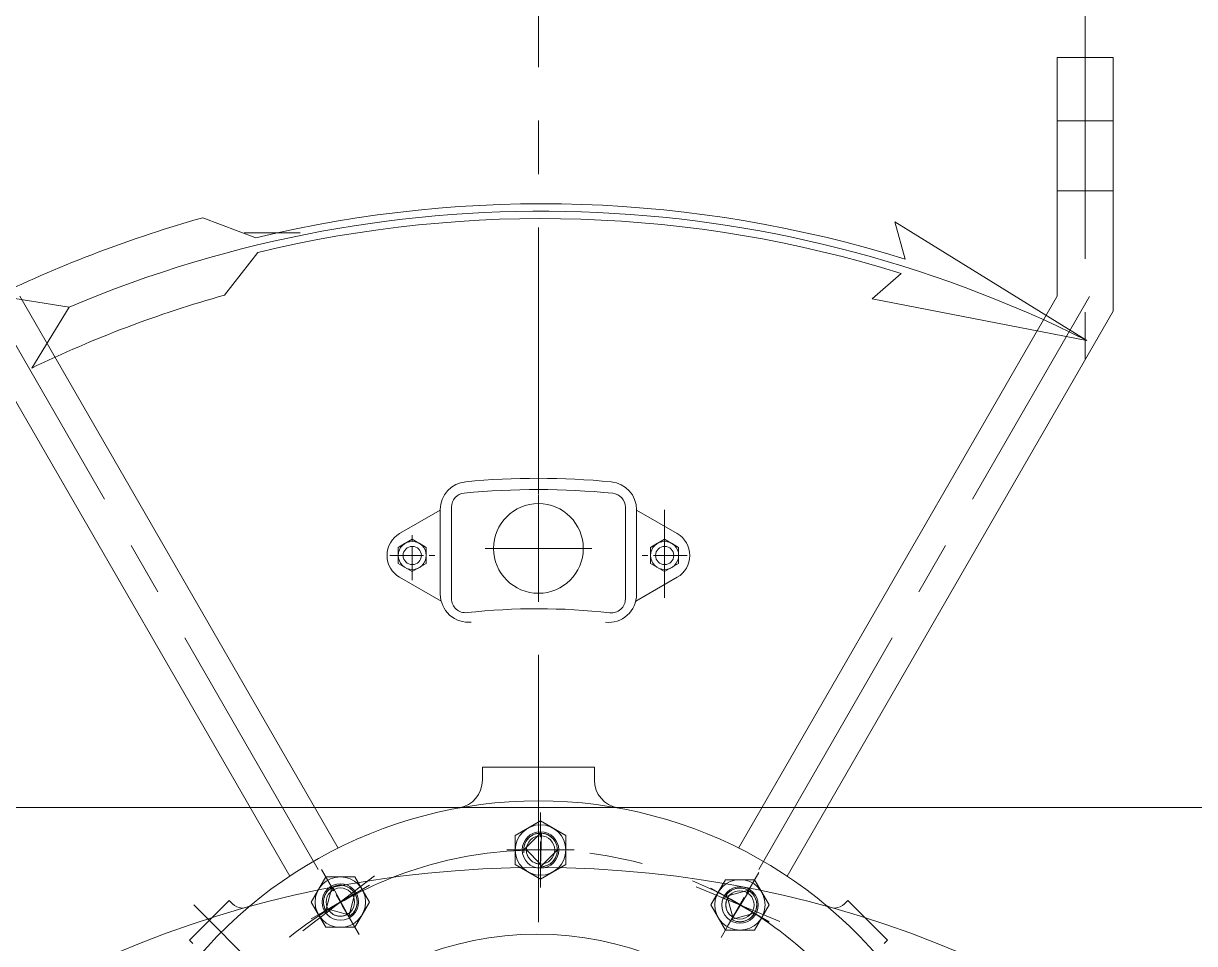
# Model space of a CAD drawing. Header units: inches. Extents: x 0 to 26418, y 0 to 20128.
# Drawn here: x 3879.8 to 4297.5, y 4085.9 to 4414 of the extents above; entities that cross this region are included whole.
import ezdxf

# ---------------------------------------------------------------- set-up
doc = ezdxf.new("R2010")
doc.units = ezdxf.units.IN
doc.header["$MEASUREMENT"] = 0
doc.linetypes.add('CENTER', pattern=[50.8, 31.75, -6.35, 6.35, -6.35])
doc.linetypes.add('点画线', pattern=[18, 12, -2, 2, -2])
for name, color, linetype, lineweight in [('CAXA1', 5, 'CENTER', 5), ('中心线层', 5, 'CENTER', 5), ('细实线层', 7, 'Continuous', 5)]:
    doc.layers.add(name, color=color, linetype=linetype, lineweight=lineweight)

msp = doc.modelspace()

# ---------------------------------------------------------------- linework, layer by layer
at = {"color": 7, "lineweight": 5}
for p, q in [((4268.51, 4401.79), (4248.51, 4401.79)), ((4248.51, 4401.79), (4248.51, 4316.76)), ((4268.51, 4401.79), (4268.51, 4311.4)), ((4268.51, 4379.29), (4248.51, 4379.29)), ((4268.51, 4354.29), (4248.51, 4354.29)), ((3978.51, 4339.29), (3958.51, 4339.29)), ((3992.12, 4119.98), (3878.51, 4316.76)), ((4134.9, 4119.98), (4248.51, 4316.76)), ((3974.82, 4109.95), (3858.51, 4311.4)), ((4152.21, 4109.95), (4268.51, 4311.4)), ((4014.01, 4232.08), (4028.51, 4240.45)), ((4028.51, 4240.63), (4028.51, 4210.48)), ((4032.51, 4241.54), (4032.51, 4208.87)), ((4094.51, 4241.49), (4094.51, 4208.81)), ((4098.51, 4240.58), (4098.51, 4210.42)), ((4113.01, 4232.08), (4098.51, 4240.45)), ((4013.51, 4227.17), (4018.51, 4230.06)), ((4016.01, 4228.62), (4013.51, 4227.17)), ((4013.51, 4227.17), (4013.51, 4227.17)), ((4013.51, 4227.17), (4013.51, 4224.29)), ((4013.51, 4221.4), (4013.51, 4227.17)), ((4018.51, 4230.06), (4016.01, 4228.62)), ((4016.01, 4228.62), (4016.01, 4228.62)), ((4021.01, 4228.62), (4018.51, 4230.06)), ((4018.51, 4230.06), (4018.51, 4230.06)), ((4018.51, 4230.06), (4023.51, 4227.17)), ((4023.51, 4227.17), (4021.01, 4228.62)), ((4021.01, 4228.62), (4021.01, 4228.62)), ((4023.51, 4224.29), (4023.51, 4227.17)), ((4023.51, 4227.17), (4023.51, 4227.17)), ((4023.51, 4227.17), (4023.51, 4221.4)), ((4108.51, 4230.06), (4103.51, 4227.17)), ((4103.51, 4227.17), (4106.01, 4228.62)), ((4103.51, 4224.29), (4103.51, 4227.17)), ((4103.51, 4227.17), (4103.51, 4227.17)), ((4103.51, 4227.17), (4103.51, 4221.4)), ((4106.01, 4228.62), (4108.51, 4230.06)), ((4106.01, 4228.62), (4106.01, 4228.62)), ((4108.51, 4230.06), (4108.51, 4230.06)), ((4108.51, 4230.06), (4111.01, 4228.62)), ((4113.51, 4227.17), (4108.51, 4230.06)), ((4111.01, 4228.62), (4111.01, 4228.62)), ((4111.01, 4228.62), (4113.51, 4227.17)), ((4113.51, 4227.17), (4113.51, 4227.17)), ((4113.51, 4227.17), (4113.51, 4224.29)), ((4113.51, 4221.4), (4113.51, 4227.17)), ((4013.51, 4224.29), (4013.51, 4221.4)), ((4023.51, 4221.4), (4023.51, 4224.29)), ((4023.51, 4224.29), (4023.51, 4224.29)), ((4103.51, 4221.4), (4103.51, 4224.29)), ((4103.51, 4224.29), (4103.51, 4224.29)), ((4113.51, 4224.29), (4113.51, 4221.4)), ((4013.51, 4221.4), (4013.51, 4221.4)), ((4013.51, 4221.4), (4016.01, 4219.96)), ((4018.51, 4218.51), (4013.51, 4221.4)), ((4016.01, 4219.96), (4016.01, 4219.96)), ((4016.01, 4219.96), (4018.51, 4218.51)), ((4023.51, 4221.4), (4018.51, 4218.51)), ((4018.51, 4218.51), (4021.01, 4219.96)), ((4018.51, 4218.51), (4018.51, 4218.51)), ((4021.01, 4219.96), (4023.51, 4221.4)), ((4021.01, 4219.96), (4021.01, 4219.96)), ((4023.51, 4221.4), (4023.51, 4221.4)), ((4106.01, 4219.96), (4103.51, 4221.4)), ((4103.51, 4221.4), (4103.51, 4221.4)), ((4103.51, 4221.4), (4108.51, 4218.51)), ((4108.51, 4218.51), (4106.01, 4219.96)), ((4106.01, 4219.96), (4106.01, 4219.96)), ((4108.51, 4218.51), (4113.51, 4221.4)), ((4111.01, 4219.96), (4108.51, 4218.51)), ((4108.51, 4218.51), (4108.51, 4218.51)), ((4113.51, 4221.4), (4111.01, 4219.96)), ((4111.01, 4219.96), (4111.01, 4219.96)), ((4113.51, 4221.4), (4113.51, 4221.4)), ((4014.01, 4216.49), (4028.83, 4207.94)), ((4113.01, 4216.49), (4098.2, 4207.94)), ((4083.51, 4148.79), (4043.51, 4148.79)), ((4043.51, 4148.79), (4043.51, 4144.12)), ((4083.51, 4148.79), (4083.51, 4144.12)), ((4580.59, 4134.48), (3546.45, 4134.48)), ((4064.25, 4129.68), (4055.25, 4124.48)), ((4055.25, 4124.48), (4059.75, 4127.08)), ((4059.75, 4127.08), (4064.25, 4129.68)), ((4059.75, 4127.08), (4059.75, 4127.08)), ((4064.25, 4129.68), (4064.25, 4129.68)), ((4064.25, 4129.68), (4068.75, 4127.08)), ((4073.25, 4124.48), (4064.25, 4129.68)), ((4068.75, 4127.08), (4068.75, 4127.08)), ((4068.75, 4127.08), (4073.25, 4124.48)), ((4055.25, 4119.29), (4055.25, 4124.48)), ((4055.25, 4124.48), (4055.25, 4124.48)), ((4055.25, 4124.48), (4055.25, 4114.09)), ((4058.25, 4119.29), (4064.25, 4125.29)), ((4059.22, 4122.56), (4059.06, 4122.29)), ((4059.4, 4122.81), (4059.22, 4122.56)), ((4059.59, 4123.06), (4059.4, 4122.81)), ((4059.79, 4123.3), (4059.59, 4123.06)), ((4060.01, 4123.53), (4059.79, 4123.3)), ((4060.24, 4123.75), (4060.01, 4123.53)), ((4060.48, 4123.95), (4060.24, 4123.75)), ((4060.73, 4124.14), (4060.48, 4123.95)), ((4060.99, 4124.32), (4060.73, 4124.14)), ((4061.25, 4124.48), (4060.99, 4124.32)), ((4061.53, 4124.63), (4061.25, 4124.48)), ((4061.81, 4124.77), (4061.53, 4124.63)), ((4062.1, 4124.89), (4061.81, 4124.77)), ((4062.4, 4124.99), (4062.1, 4124.89)), ((4062.7, 4125.08), (4062.4, 4124.99)), ((4063.01, 4125.16), (4062.7, 4125.08)), ((4063.31, 4125.21), (4063.01, 4125.16)), ((4063.63, 4125.25), (4063.31, 4125.21)), ((4063.94, 4125.28), (4063.63, 4125.25)), ((4064.25, 4125.29), (4063.94, 4125.28)), ((4064.57, 4125.28), (4064.25, 4113.29)), ((4064.88, 4125.25), (4064.57, 4125.28)), ((4065.19, 4125.21), (4064.88, 4125.25)), ((4065.5, 4125.16), (4065.19, 4125.21)), ((4065.81, 4125.08), (4065.5, 4125.16)), ((4066.11, 4124.99), (4065.81, 4125.08)), ((4066.4, 4124.89), (4066.11, 4124.99)), ((4066.69, 4124.77), (4066.4, 4124.89)), ((4066.98, 4124.63), (4066.69, 4124.77)), ((4067.25, 4124.48), (4066.98, 4124.63)), ((4067.52, 4124.32), (4067.25, 4124.48)), ((4067.78, 4124.14), (4067.52, 4124.32)), ((4068.03, 4123.95), (4067.78, 4124.14)), ((4068.27, 4123.75), (4068.03, 4123.95)), ((4068.5, 4123.53), (4068.27, 4123.75)), ((4068.71, 4123.3), (4068.5, 4123.53)), ((4068.92, 4123.06), (4068.71, 4123.3)), ((4069.11, 4122.81), (4068.92, 4123.06)), ((4069.29, 4122.56), (4069.11, 4122.81)), ((4069.45, 4122.29), (4069.29, 4122.56)), ((4073.25, 4124.48), (4073.25, 4124.48)), ((4073.25, 4124.48), (4073.25, 4119.29)), ((4073.25, 4114.09), (4073.25, 4124.48)), ((4055.25, 4114.09), (4055.25, 4119.29)), ((4055.25, 4119.29), (4055.25, 4119.29)), ((4058.26, 4119.6), (4058.25, 4119.29)), ((4059.2, 4119.29), (4058.25, 4119.29)), ((4058.25, 4119.29), (4070.25, 4119.29)), ((4058.29, 4119.91), (4058.26, 4119.6)), ((4058.33, 4120.23), (4058.29, 4119.91)), ((4058.38, 4120.53), (4058.33, 4120.23)), ((4058.46, 4120.84), (4058.38, 4120.53)), ((4058.55, 4121.14), (4058.46, 4120.84)), ((4058.65, 4121.44), (4058.55, 4121.14)), ((4058.77, 4121.73), (4058.65, 4121.44)), ((4058.91, 4122.01), (4058.77, 4121.73)), ((4059.06, 4122.29), (4058.91, 4122.01)), ((4064.25, 4114.23), (4059.2, 4119.29)), ((4059.2, 4119.29), (4059.21, 4119.02)), ((4064.25, 4114.23), (4059.2, 4119.29)), ((4059.21, 4119.02), (4059.23, 4118.76)), ((4059.23, 4118.76), (4059.26, 4118.5)), ((4059.26, 4118.5), (4059.31, 4118.24)), ((4059.31, 4118.24), (4059.37, 4117.98)), ((4070.25, 4119.29), (4064.25, 4113.29)), ((4069.6, 4122.01), (4069.45, 4122.29)), ((4069.73, 4121.73), (4069.6, 4122.01)), ((4069.86, 4121.44), (4069.73, 4121.73)), ((4069.96, 4121.14), (4069.86, 4121.44)), ((4070.05, 4120.84), (4069.96, 4121.14)), ((4070.12, 4120.53), (4070.05, 4120.84)), ((4070.18, 4120.23), (4070.12, 4120.53)), ((4070.12, 4118.04), (4070.18, 4118.35)), ((4070.22, 4119.91), (4070.18, 4120.23)), ((4070.18, 4118.35), (4070.22, 4118.66)), ((4070.25, 4119.6), (4070.22, 4119.91)), ((4070.22, 4118.66), (4070.25, 4118.97)), ((4070.25, 4119.29), (4070.25, 4119.6)), ((4070.25, 4118.97), (4070.25, 4119.29)), ((4073.25, 4119.29), (4073.25, 4114.09)), ((4059.75, 4111.49), (4055.25, 4114.09)), ((4055.25, 4114.09), (4055.25, 4114.09)), ((4055.25, 4114.09), (4064.25, 4108.9)), ((4059.37, 4117.98), (4059.45, 4117.73)), ((4059.45, 4117.73), (4059.54, 4117.48)), ((4059.54, 4117.48), (4059.64, 4117.23)), ((4059.64, 4117.23), (4059.75, 4116.99)), ((4059.75, 4116.99), (4059.88, 4116.76)), ((4059.88, 4116.76), (4060.02, 4116.54)), ((4060.02, 4116.54), (4060.17, 4116.32)), ((4060.17, 4116.32), (4060.33, 4116.11)), ((4060.33, 4116.11), (4060.5, 4115.91)), ((4060.5, 4115.91), (4060.68, 4115.71)), ((4060.68, 4115.71), (4060.87, 4115.53)), ((4060.87, 4115.53), (4061.07, 4115.36)), ((4061.07, 4115.36), (4061.28, 4115.2)), ((4061.28, 4115.2), (4061.5, 4115.05)), ((4061.5, 4115.05), (4061.73, 4114.91)), ((4061.73, 4114.91), (4061.96, 4114.79)), ((4061.96, 4114.79), (4062.2, 4114.67)), ((4062.2, 4114.67), (4062.44, 4114.57)), ((4062.44, 4114.57), (4062.69, 4114.48)), ((4062.69, 4114.48), (4062.95, 4114.41)), ((4062.95, 4114.41), (4063.2, 4114.35)), ((4063.2, 4114.35), (4063.46, 4114.3)), ((4063.46, 4114.3), (4063.73, 4114.26)), ((4063.73, 4114.26), (4063.99, 4114.24)), ((4063.99, 4114.24), (4064.25, 4114.23)), ((4064.25, 4113.29), (4064.25, 4114.23)), ((4064.25, 4108.9), (4073.25, 4114.09)), ((4066.98, 4113.94), (4067.25, 4114.09)), ((4067.25, 4114.09), (4067.52, 4114.26)), ((4067.52, 4114.26), (4067.78, 4114.43)), ((4067.78, 4114.43), (4068.03, 4114.62)), ((4068.03, 4114.62), (4068.27, 4114.83)), ((4068.27, 4114.83), (4068.5, 4115.04)), ((4068.5, 4115.04), (4068.71, 4115.27)), ((4068.71, 4115.27), (4068.92, 4115.51)), ((4073.25, 4114.09), (4068.75, 4111.49)), ((4068.92, 4115.51), (4069.11, 4115.76)), ((4069.11, 4115.76), (4069.29, 4116.02)), ((4069.29, 4116.02), (4069.45, 4116.29)), ((4069.45, 4116.29), (4069.6, 4116.56)), ((4069.6, 4116.56), (4069.73, 4116.85)), ((4069.73, 4116.85), (4069.86, 4117.14)), ((4069.86, 4117.14), (4069.96, 4117.43)), ((4069.96, 4117.43), (4070.05, 4117.73)), ((4070.05, 4117.73), (4070.12, 4118.04)), ((4073.25, 4114.09), (4073.25, 4114.09)), ((4064.25, 4108.9), (4059.75, 4111.49)), ((4059.75, 4111.49), (4059.75, 4111.49)), ((4064.25, 4113.29), (4064.57, 4113.3)), ((4068.75, 4111.49), (4064.25, 4108.9)), ((4064.57, 4113.3), (4064.88, 4113.32)), ((4064.88, 4113.32), (4065.19, 4113.36)), ((4065.19, 4113.36), (4065.5, 4113.42)), ((4065.5, 4113.42), (4065.81, 4113.49)), ((4065.81, 4113.49), (4066.11, 4113.58)), ((4066.11, 4113.58), (4066.4, 4113.69)), ((4066.4, 4113.69), (4066.69, 4113.81)), ((4066.69, 4113.81), (4066.98, 4113.94)), ((4068.75, 4111.49), (4068.75, 4111.49)), ((3987.67, 4109.7), (3982.48, 4100.7)), ((3985.07, 4105.2), (3987.67, 4109.7)), ((3987.67, 4109.7), (3987.67, 4109.7)), ((3987.67, 4109.7), (3992.87, 4109.7)), ((3998.06, 4109.7), (3987.67, 4109.7)), ((3987.67, 4097.7), (3989.87, 4105.89)), ((3989.6, 4105.73), (3989.34, 4105.55)), ((3989.87, 4105.89), (3989.6, 4105.73)), ((3990.43, 4106.18), (3990.14, 4106.04)), ((3990.14, 4106.04), (3995.87, 4095.5)), ((3990.72, 4106.3), (3990.43, 4106.18)), ((3991.01, 4106.41), (3990.72, 4106.3)), ((3991.32, 4106.49), (3991.01, 4106.41)), ((3991.62, 4106.57), (3991.32, 4106.49)), ((3991.93, 4106.62), (3991.62, 4106.57)), ((3992.24, 4106.67), (3991.93, 4106.62)), ((3992.55, 4106.69), (3992.24, 4106.67)), ((3992.87, 4106.7), (3992.55, 4106.69)), ((3992.87, 4109.7), (3992.87, 4109.7)), ((3992.87, 4109.7), (3998.06, 4109.7)), ((3993.18, 4106.69), (3992.87, 4106.7)), ((3993.5, 4106.67), (3993.18, 4106.69)), ((3993.81, 4106.62), (3993.5, 4106.67)), ((3994.12, 4106.57), (3993.81, 4106.62)), ((3994.42, 4106.49), (3994.12, 4106.57)), ((3994.72, 4106.41), (3994.42, 4106.49)), ((3995.02, 4106.3), (3994.72, 4106.41)), ((3995.31, 4106.18), (3995.02, 4106.3)), ((3995.59, 4106.04), (3995.31, 4106.18)), ((3995.87, 4105.89), (3995.59, 4106.04)), ((3996.14, 4105.73), (3995.87, 4105.89)), ((3996.39, 4105.55), (3996.14, 4105.73)), ((3998.06, 4109.7), (3998.06, 4109.7)), ((3998.06, 4109.7), (4000.66, 4105.2)), ((4003.26, 4100.7), (3998.06, 4109.7)), ((4064.25, 4108.9), (4064.25, 4108.9)), ((4130.17, 4108.69), (4124.98, 4099.69)), ((4127.58, 4104.19), (4130.17, 4108.69)), ((4130.17, 4108.69), (4130.17, 4108.69)), ((4130.17, 4108.69), (4135.37, 4108.69)), ((4140.57, 4108.69), (4130.17, 4108.69)), ((4135.06, 4105.69), (4134.74, 4105.66)), ((4135.37, 4105.69), (4135.06, 4105.69)), ((4135.37, 4108.69), (4135.37, 4108.69)), ((4135.37, 4108.69), (4140.57, 4108.69)), ((4135.68, 4105.69), (4135.37, 4105.69)), ((4136, 4105.66), (4135.68, 4105.69)), ((4140.57, 4108.69), (4140.57, 4108.69)), ((4140.57, 4108.69), (4143.16, 4104.19)), ((4145.76, 4099.69), (4140.57, 4108.69)), ((3982.48, 4100.7), (3985.07, 4105.2)), ((3985.07, 4105.2), (3985.07, 4105.2)), ((3986.94, 4101.64), (3986.9, 4101.33)), ((3987, 4101.95), (3986.94, 4101.64)), ((3987.07, 4102.25), (3987, 4101.95)), ((3987.16, 4102.55), (3987.07, 4102.25)), ((3987.27, 4102.85), (3987.16, 4102.55)), ((3987.39, 4103.14), (3987.27, 4102.85)), ((3987.52, 4103.42), (3987.39, 4103.14)), ((3987.67, 4103.7), (3987.52, 4103.42)), ((3987.84, 4103.97), (3987.67, 4103.7)), ((3987.67, 4097.7), (3998.06, 4103.7)), ((3988.01, 4104.23), (3987.84, 4103.97)), ((3988.21, 4104.47), (3988.01, 4104.23)), ((3988.41, 4104.71), (3988.21, 4104.47)), ((3988.63, 4104.94), (3988.41, 4104.71)), ((3988.85, 4105.16), (3988.63, 4104.94)), ((3989.09, 4105.36), (3988.85, 4105.16)), ((3989.34, 4105.55), (3989.09, 4105.36)), ((3998.06, 4103.7), (3995.87, 4095.5)), ((3996.64, 4105.36), (3996.39, 4105.55)), ((3996.88, 4105.16), (3996.64, 4105.36)), ((3997.11, 4104.94), (3996.88, 4105.16)), ((3997.33, 4104.71), (3997.11, 4104.94)), ((3997.53, 4104.47), (3997.33, 4104.71)), ((3997.72, 4104.23), (3997.53, 4104.47)), ((3997.9, 4103.97), (3997.72, 4104.23)), ((3998.06, 4103.7), (3997.9, 4103.97)), ((3998.21, 4103.42), (3998.06, 4103.7)), ((3998.35, 4103.14), (3998.21, 4103.42)), ((3998.47, 4102.85), (3998.35, 4103.14)), ((3998.57, 4102.55), (3998.47, 4102.85)), ((3998.66, 4102.25), (3998.57, 4102.55)), ((3998.74, 4101.95), (3998.66, 4102.25)), ((3998.79, 4101.64), (3998.74, 4101.95)), ((3998.84, 4101.33), (3998.79, 4101.64)), ((4000.66, 4105.2), (4003.26, 4100.7)), ((4124.98, 4099.69), (4127.58, 4104.19)), ((4127.58, 4104.19), (4127.58, 4104.19)), ((4130.17, 4102.69), (4138.37, 4104.89)), ((4130.34, 4102.96), (4130.17, 4102.69)), ((4130.99, 4102.22), (4130.17, 4102.69)), ((4130.17, 4102.69), (4140.57, 4096.69)), ((4130.52, 4103.22), (4130.34, 4102.96)), ((4130.71, 4103.47), (4130.52, 4103.22)), ((4130.65, 4101.5), (4130.56, 4101.25)), ((4130.75, 4101.75), (4130.65, 4101.5)), ((4130.91, 4103.71), (4130.71, 4103.47)), ((4130.87, 4101.99), (4130.75, 4101.75)), ((4130.99, 4102.22), (4130.87, 4101.99)), ((4131.13, 4103.94), (4130.91, 4103.71)), ((4132.84, 4095.32), (4130.99, 4102.22)), ((4132.84, 4095.32), (4130.99, 4102.22)), ((4131.35, 4104.15), (4131.13, 4103.94)), ((4131.59, 4104.36), (4131.35, 4104.15)), ((4131.84, 4104.55), (4131.59, 4104.36)), ((4132.1, 4104.73), (4131.84, 4104.55)), ((4132.37, 4104.89), (4132.1, 4104.73)), ((4132.65, 4105.04), (4132.37, 4104.89)), ((4138.64, 4104.73), (4132.37, 4094.5)), ((4132.93, 4105.17), (4132.65, 4105.04)), ((4133.22, 4105.29), (4132.93, 4105.17)), ((4133.52, 4105.4), (4133.22, 4105.29)), ((4133.82, 4105.49), (4133.52, 4105.4)), ((4134.12, 4105.56), (4133.82, 4105.49)), ((4134.43, 4105.62), (4134.12, 4105.56)), ((4134.74, 4105.66), (4134.43, 4105.62)), ((4136.31, 4105.62), (4136, 4105.66)), ((4136.62, 4105.56), (4136.31, 4105.62)), ((4136.92, 4105.49), (4136.62, 4105.56)), ((4137.22, 4105.4), (4136.92, 4105.49)), ((4137.52, 4105.29), (4137.22, 4105.4)), ((4137.81, 4105.17), (4137.52, 4105.29)), ((4138.09, 4105.04), (4137.81, 4105.17)), ((4138.37, 4104.89), (4138.09, 4105.04)), ((4138.9, 4104.55), (4138.64, 4104.73)), ((4139.15, 4104.36), (4138.9, 4104.55)), ((4139.38, 4104.15), (4139.15, 4104.36)), ((4139.61, 4103.94), (4139.38, 4104.15)), ((4139.83, 4103.71), (4139.61, 4103.94)), ((4140.03, 4103.47), (4139.83, 4103.71)), ((4140.22, 4103.22), (4140.03, 4103.47)), ((4140.4, 4102.96), (4140.22, 4103.22)), ((4140.57, 4102.69), (4140.4, 4102.96)), ((4140.72, 4102.42), (4140.57, 4102.69)), ((4140.85, 4102.13), (4140.72, 4102.42)), ((4140.97, 4101.84), (4140.85, 4102.13)), ((4141.08, 4101.55), (4140.97, 4101.84)), ((4141.17, 4101.25), (4141.08, 4101.55)), ((4143.16, 4104.19), (4143.16, 4104.19)), ((4143.16, 4104.19), (4145.76, 4099.69)), ((3939.06, 4087.09), (3953.2, 4101.24)), ((3954.39, 4100.05), (3953.2, 4101.24)), ((3985.07, 4096.2), (3982.48, 4100.7)), ((3982.48, 4100.7), (3982.48, 4100.7)), ((3982.48, 4100.7), (3987.67, 4091.7)), ((3986.88, 4101.01), (3986.87, 4100.7)), ((3986.87, 4100.7), (3986.88, 4100.38)), ((3986.9, 4101.33), (3986.88, 4101.01)), ((3986.88, 4100.38), (3986.9, 4100.07)), ((3986.9, 4100.07), (3986.94, 4099.76)), ((3986.94, 4099.76), (3987, 4099.45)), ((3987, 4099.45), (3987.07, 4099.15)), ((3987.07, 4099.15), (3987.16, 4098.84)), ((3987.16, 4098.84), (3987.27, 4098.55)), ((3987.27, 4098.55), (3987.39, 4098.26)), ((3987.39, 4098.26), (3987.52, 4097.97)), ((3987.52, 4097.97), (3987.67, 4097.7)), ((3988.49, 4098.17), (3987.67, 4097.7)), ((3995.39, 4096.32), (3988.49, 4098.17)), ((3988.49, 4098.17), (3988.63, 4097.95)), ((3995.39, 4096.32), (3988.49, 4098.17)), ((3988.63, 4097.95), (3988.78, 4097.73)), ((3988.78, 4097.73), (3988.94, 4097.52)), ((3988.94, 4097.52), (3989.11, 4097.32)), ((3997.72, 4097.17), (3997.9, 4097.43)), ((3997.9, 4097.43), (3998.06, 4097.7)), ((3998.06, 4091.7), (4003.26, 4100.7)), ((3998.06, 4097.7), (3998.21, 4097.97)), ((3998.21, 4097.97), (3998.35, 4098.26)), ((3998.35, 4098.26), (3998.47, 4098.55)), ((3998.47, 4098.55), (3998.57, 4098.84)), ((3998.57, 4098.84), (3998.66, 4099.15)), ((3998.66, 4099.15), (3998.74, 4099.45)), ((3998.74, 4099.45), (3998.79, 4099.76)), ((3998.79, 4099.76), (3998.84, 4100.07)), ((3998.86, 4101.01), (3998.84, 4101.33)), ((3998.84, 4100.07), (3998.86, 4100.38)), ((3998.87, 4100.7), (3998.86, 4101.01)), ((3998.86, 4100.38), (3998.87, 4100.7)), ((4003.26, 4100.7), (4000.66, 4096.2)), ((4003.26, 4100.7), (4003.26, 4100.7)), ((4127.58, 4095.19), (4124.98, 4099.69)), ((4124.98, 4099.69), (4124.98, 4099.69)), ((4124.98, 4099.69), (4130.17, 4090.69)), ((4130.34, 4100.22), (4130.32, 4099.96)), ((4130.32, 4099.96), (4130.32, 4099.69)), ((4130.32, 4099.69), (4130.32, 4099.43)), ((4130.32, 4099.43), (4130.34, 4099.17)), ((4130.38, 4100.48), (4130.34, 4100.22)), ((4130.34, 4099.17), (4130.38, 4098.9)), ((4130.43, 4100.74), (4130.38, 4100.48)), ((4130.38, 4098.9), (4130.43, 4098.64)), ((4130.49, 4101), (4130.43, 4100.74)), ((4130.43, 4098.64), (4130.49, 4098.39)), ((4130.56, 4101.25), (4130.49, 4101)), ((4130.49, 4098.39), (4130.56, 4098.13)), ((4130.56, 4098.13), (4130.65, 4097.88)), ((4130.65, 4097.88), (4130.75, 4097.64)), ((4130.75, 4097.64), (4130.87, 4097.4)), ((4130.87, 4097.4), (4130.99, 4097.17)), ((4140.57, 4090.69), (4145.76, 4099.69)), ((4140.85, 4097.25), (4140.97, 4097.54)), ((4140.97, 4097.54), (4141.08, 4097.84)), ((4141.08, 4097.84), (4141.17, 4098.14)), ((4141.24, 4100.94), (4141.17, 4101.25)), ((4141.17, 4098.14), (4141.24, 4098.45)), ((4141.3, 4100.63), (4141.24, 4100.94)), ((4141.24, 4098.45), (4141.3, 4098.75)), ((4141.34, 4100.32), (4141.3, 4100.63)), ((4141.3, 4098.75), (4141.34, 4099.07)), ((4141.36, 4100.01), (4141.34, 4100.32)), ((4141.34, 4099.07), (4141.36, 4099.38)), ((4141.37, 4099.69), (4141.36, 4100.01)), ((4141.36, 4099.38), (4141.37, 4099.69)), ((4145.76, 4099.69), (4143.16, 4095.19)), ((4145.76, 4099.69), (4145.76, 4099.69)), ((4172.63, 4100.05), (4173.82, 4101.24)), ((4187.96, 4087.09), (4173.82, 4101.24)), ((3987.67, 4091.7), (3985.07, 4096.2)), ((3985.07, 4096.2), (3985.07, 4096.2)), ((3989.11, 4097.32), (3989.3, 4097.13)), ((3989.3, 4097.13), (3989.49, 4096.94)), ((3989.49, 4096.94), (3989.69, 4096.77)), ((3989.69, 4096.77), (3989.9, 4096.61)), ((3989.9, 4096.61), (3990.12, 4096.46)), ((3990.12, 4096.46), (3990.34, 4096.32)), ((3990.34, 4096.32), (3990.57, 4096.2)), ((3990.57, 4096.2), (3990.81, 4096.08)), ((3990.81, 4096.08), (3991.06, 4095.98)), ((3991.06, 4095.98), (3991.31, 4095.89)), ((3991.31, 4095.89), (3991.56, 4095.82)), ((3991.56, 4095.82), (3991.82, 4095.76)), ((3991.82, 4095.76), (3992.08, 4095.71)), ((3992.08, 4095.71), (3992.34, 4095.67)), ((3992.34, 4095.67), (3992.6, 4095.65)), ((3992.6, 4095.65), (3992.87, 4095.65)), ((3992.87, 4095.65), (3993.13, 4095.65)), ((3993.13, 4095.65), (3993.4, 4095.67)), ((3993.4, 4095.67), (3993.66, 4095.71)), ((3993.66, 4095.71), (3993.92, 4095.76)), ((3993.92, 4095.76), (3994.18, 4095.82)), ((3994.18, 4095.82), (3994.43, 4095.89)), ((3994.43, 4095.89), (3994.68, 4095.98)), ((3994.68, 4095.98), (3994.92, 4096.08)), ((3994.92, 4096.08), (3995.16, 4096.2)), ((3995.16, 4096.2), (3995.39, 4096.32)), ((3995.87, 4095.5), (3995.39, 4096.32)), ((3995.87, 4095.5), (3996.14, 4095.67)), ((3996.14, 4095.67), (3996.39, 4095.84)), ((3996.39, 4095.84), (3996.64, 4096.04)), ((3996.64, 4096.04), (3996.88, 4096.24)), ((3996.88, 4096.24), (3997.11, 4096.46)), ((3997.11, 4096.46), (3997.33, 4096.68)), ((3997.33, 4096.68), (3997.53, 4096.92)), ((3997.53, 4096.92), (3997.72, 4097.17)), ((4000.66, 4096.2), (3998.06, 4091.7)), ((4000.66, 4096.2), (4000.66, 4096.2)), ((4130.17, 4090.69), (4127.58, 4095.19)), ((4127.58, 4095.19), (4127.58, 4095.19)), ((4130.99, 4097.17), (4131.13, 4096.94)), ((4131.13, 4096.94), (4131.28, 4096.72)), ((4131.28, 4096.72), (4131.44, 4096.51)), ((4131.44, 4096.51), (4131.61, 4096.31)), ((4131.61, 4096.31), (4131.8, 4096.12)), ((4131.8, 4096.12), (4131.99, 4095.94)), ((4131.99, 4095.94), (4132.19, 4095.77)), ((4132.19, 4095.77), (4132.4, 4095.61)), ((4140.57, 4096.69), (4132.37, 4094.5)), ((4132.37, 4094.5), (4132.84, 4095.32)), ((4132.37, 4094.5), (4132.65, 4094.35)), ((4132.4, 4095.61), (4132.62, 4095.46)), ((4132.62, 4095.46), (4132.84, 4095.32)), ((4132.65, 4094.35), (4132.93, 4094.21)), ((4132.93, 4094.21), (4133.22, 4094.09)), ((4133.22, 4094.09), (4133.52, 4093.99)), ((4133.52, 4093.99), (4133.82, 4093.9)), ((4133.82, 4093.9), (4134.12, 4093.82)), ((4134.12, 4093.82), (4134.43, 4093.77)), ((4134.43, 4093.77), (4134.74, 4093.73)), ((4134.74, 4093.73), (4135.06, 4093.7)), ((4135.06, 4093.7), (4135.37, 4093.69)), ((4135.37, 4093.69), (4135.68, 4093.7)), ((4135.68, 4093.7), (4136, 4093.73)), ((4136, 4093.73), (4136.31, 4093.77)), ((4136.31, 4093.77), (4136.62, 4093.82)), ((4136.62, 4093.82), (4136.92, 4093.9)), ((4136.92, 4093.9), (4137.22, 4093.99)), ((4137.22, 4093.99), (4137.52, 4094.09)), ((4137.52, 4094.09), (4137.81, 4094.21)), ((4137.81, 4094.21), (4138.09, 4094.35)), ((4138.09, 4094.35), (4138.37, 4094.5)), ((4138.37, 4094.5), (4138.64, 4094.66)), ((4138.64, 4094.66), (4138.9, 4094.84)), ((4138.9, 4094.84), (4139.15, 4095.03)), ((4139.15, 4095.03), (4139.38, 4095.23)), ((4139.38, 4095.23), (4139.61, 4095.45)), ((4139.61, 4095.45), (4139.83, 4095.68)), ((4139.83, 4095.68), (4140.03, 4095.92)), ((4140.03, 4095.92), (4140.22, 4096.17)), ((4140.22, 4096.17), (4140.4, 4096.43)), ((4140.4, 4096.43), (4140.57, 4096.69)), ((4140.57, 4096.69), (4140.72, 4096.97)), ((4143.16, 4095.19), (4140.57, 4090.69)), ((4140.72, 4096.97), (4140.85, 4097.25)), ((3992.87, 4091.7), (3987.67, 4091.7)), ((3987.67, 4091.7), (3987.67, 4091.7)), ((3987.67, 4091.7), (3998.06, 4091.7)), ((3998.06, 4091.7), (3992.87, 4091.7)), ((3992.87, 4091.7), (3992.87, 4091.7)), ((3998.06, 4091.7), (3998.06, 4091.7)), ((4135.37, 4090.69), (4130.17, 4090.69)), ((4130.17, 4090.69), (4130.17, 4090.69)), ((4130.17, 4090.69), (4140.57, 4090.69)), ((4140.57, 4090.69), (4135.37, 4090.69)), ((4135.37, 4090.69), (4135.37, 4090.69)), ((4140.57, 4090.69), (4140.57, 4090.69)), ((3940.25, 4085.9), (3939.06, 4087.09)), ((4186.77, 4085.9), (4187.96, 4087.09))]:
    msp.add_line(p, q, dxfattribs=at)
for centre, radius in [((4063.51, 4226.79), 16), ((4018.51, 4224.29), 5), ((4018.51, 4224.29), 3.25), ((4108.51, 4224.29), 5), ((4108.51, 4224.29), 3.25), ((4064.25, 4119.29), 9), ((4064.25, 4119.29), 6.5), ((4064.25, 4119.29), 5.05), ((4063.52, 3726.75), 386.26), ((3992.87, 4100.7), 9), ((3992.87, 4100.7), 6.5), ((3992.87, 4100.7), 5.05), ((4135.37, 4099.69), 9), ((4135.37, 4099.69), 6.5), ((4135.37, 4099.69), 5.05), ((4062.98, 3976.79), 112.5)]:
    msp.add_circle(centre, radius, dxfattribs=at)
for centre, radius, start, end in [((4063.78, 3976.79), 582.5, 301.35579, 238.58501), ((4063.25, 3976.79), 546, 303.5084, 236.556), ((4038.51, 4240.63), 10, 95.3557, 180), ((4063.25, 3976.79), 271, 84.3333, 95.5519), ((4063.25, 3976.79), 275, 84.5291, 95.3557), ((4088.51, 4240.58), 10, 0, 84.5291), ((4037.51, 4241.54), 5, 95.5519, 180), ((4089.51, 4241.49), 5, 360, 84.3333), ((4018.51, 4224.29), 9, 120, 240), ((4108.51, 4224.29), 9, 300, 60), ((4038.51, 4210.48), 10, 180, 276.0419), ((4088.51, 4210.42), 10, 263.8281, 0), ((4037.51, 4208.87), 5, 180, 276.3275), ((4089.51, 4208.81), 5, 263.5416, 0), ((4063.25, 3976.79), 228.5, 83.5416, 96.3275), ((4033.51, 4144.12), 10, 280.1652, 360), ((4093.51, 4144.12), 10, 180, 259.8367), ((4063.51, 3976.79), 160, 31.3333, 148.6688), ((3957.93, 4103.58), 5, 225, 309.7841), ((4169.1, 4103.58), 5, 230.2159, 315)]:
    msp.add_arc(centre, radius, start, end, dxfattribs=at)
msp.add_open_spline([(4478.58, 4391.59), (4443.49, 4429.16), (4363.33, 4496.48), (4220.7, 4564.04), (4063.25, 4591.2), (3902.94, 4574.79), (3750.86, 4517.6), (3617.58, 4422.13), (3512.8, 4294.15), (3444.25, 4142.25), (3415.61, 3976.34), (3435.07, 3807.87), (3495.96, 3648.67), (3597.19, 3509.91), (3731.64, 3401.31), (3890.72, 3330.93), (4063.7, 3303.42), (4238.96, 3322.51), (4404.48, 3386.32), (4548.54, 3491.77), (4661.39, 3631.55), (4734.59, 3796.86), (4752.87, 3916.58), (4754.54, 3976.52)], degree=3, knots=[0, 0, 0, 0, 6187.666026, 12450.355458, 18783.77638, 25175.55398, 31622.065679, 38124.713595, 44683.237858, 51298.550922, 57973.870728, 64697.019294, 71462.748657, 78273.501796, 85129.278897, 92030.080145, 98977.285843, 105969.701152, 113006.622999, 120087.951186, 127214.495945, 134386.492849, 141603.663266, 141603.663266, 141603.663266, 141603.663266], dxfattribs=at)
at = {"layer": 'CAXA1', "linetype": 'CENTER', "lineweight": 5, "ltscale": 3}
for p, q in [((4063.51, 4493.62), (4063.51, 3223.97)), ((4258.51, 4425.28), (4258.51, 4294.08)), ((3984.97, 4112.37), (3867.01, 4316.68)), ((4142.06, 4112.37), (4260.01, 4316.68)), ((4063.51, 4207.79), (4063.51, 4245.79)), ((4108.51, 4240.6), (4108.51, 4209.14)), ((4044.51, 4226.79), (4082.51, 4226.79)), ((3979.48, 4090.42), (4005.07, 4110.06)), ((4119.77, 4106.15), (4149.58, 4093.81)), ((3972.78, 4067.52), (3940.63, 4099.67))]:
    msp.add_line(p, q, dxfattribs=at)
for radius in [565, 540]:
    msp.add_circle((4063.78, 3976.79), radius, dxfattribs=at)
msp.add_arc((4063.51, 3976.79), 142.5, 29.0169, 150.3573, dxfattribs=at)
at = {"layer": '中心线层', "color": 7, "linetype": '点画线', "lineweight": 5}
for p, q in [((4018.51, 4215.51), (4018.51, 4233.06)), ((4108.51, 4215.51), (4108.51, 4233.06)), ((4010.51, 4224.29), (4026.51, 4224.29)), ((4116.51, 4224.29), (4100.51, 4224.29)), ((4064.25, 4105.9), (4064.25, 4132.68)), ((4064.25, 4110.29), (4064.25, 4128.29)), ((4076.25, 4119.29), (4052.25, 4119.29)), ((4055.25, 4119.29), (4073.25, 4119.29)), ((3999.56, 4089.1), (3986.17, 4112.3)), ((4128.67, 4088.1), (4142.07, 4111.29)), ((4003.26, 4106.7), (3982.48, 4094.7)), ((3997.37, 4092.9), (3988.37, 4108.49)), ((4145.76, 4093.69), (4124.98, 4105.69)), ((4130.87, 4091.9), (4139.87, 4107.49)), ((3985.07, 4096.2), (4000.66, 4105.2)), ((4127.58, 4104.19), (4143.16, 4095.19))]:
    msp.add_line(p, q, dxfattribs=at)
at = {"layer": '细实线层', "color": 7, "linetype": 'Continuous', "lineweight": 5}
for p, q in [((3943.81, 4344.7), (3962.72, 4337.55)), ((4190.57, 4343.28), (4194.33, 4329.92)), ((4259.04, 4300.93), (4190.57, 4343.28)), ((3951.57, 4317.11), (3963.38, 4332.29)), ((4192.86, 4324.86), (4182.5, 4315.78)), ((3870.38, 4316.9), (3896.18, 4312.85)), ((4259.04, 4300.93), (4182.5, 4315.78)), ((3882.84, 4291.1), (3896.18, 4312.85))]:
    msp.add_line(p, q, dxfattribs=at)
for radius, start, end in [(435.19, 72.6719, 103.5538), (446.88, 105.6963, 115.776), (432.56, 63.3039, 112.9309), (429.92, 72.6577, 103.6323), (418.23, 105.6963, 115.776)]:
    msp.add_arc((4064.71, 3914.48), radius, start, end, dxfattribs=at)
at = {"layer": '细实线层', "color": 7, "lineweight": 5}
for centre, start, end in [((4064.25, 4119.29), 270, 190), ((3992.87, 4100.7), 300, 220), ((4135.37, 4099.69), 240, 160)]:
    msp.add_arc(centre, 6, start, end, dxfattribs=at)

doc.saveas('drawing.dxf')
